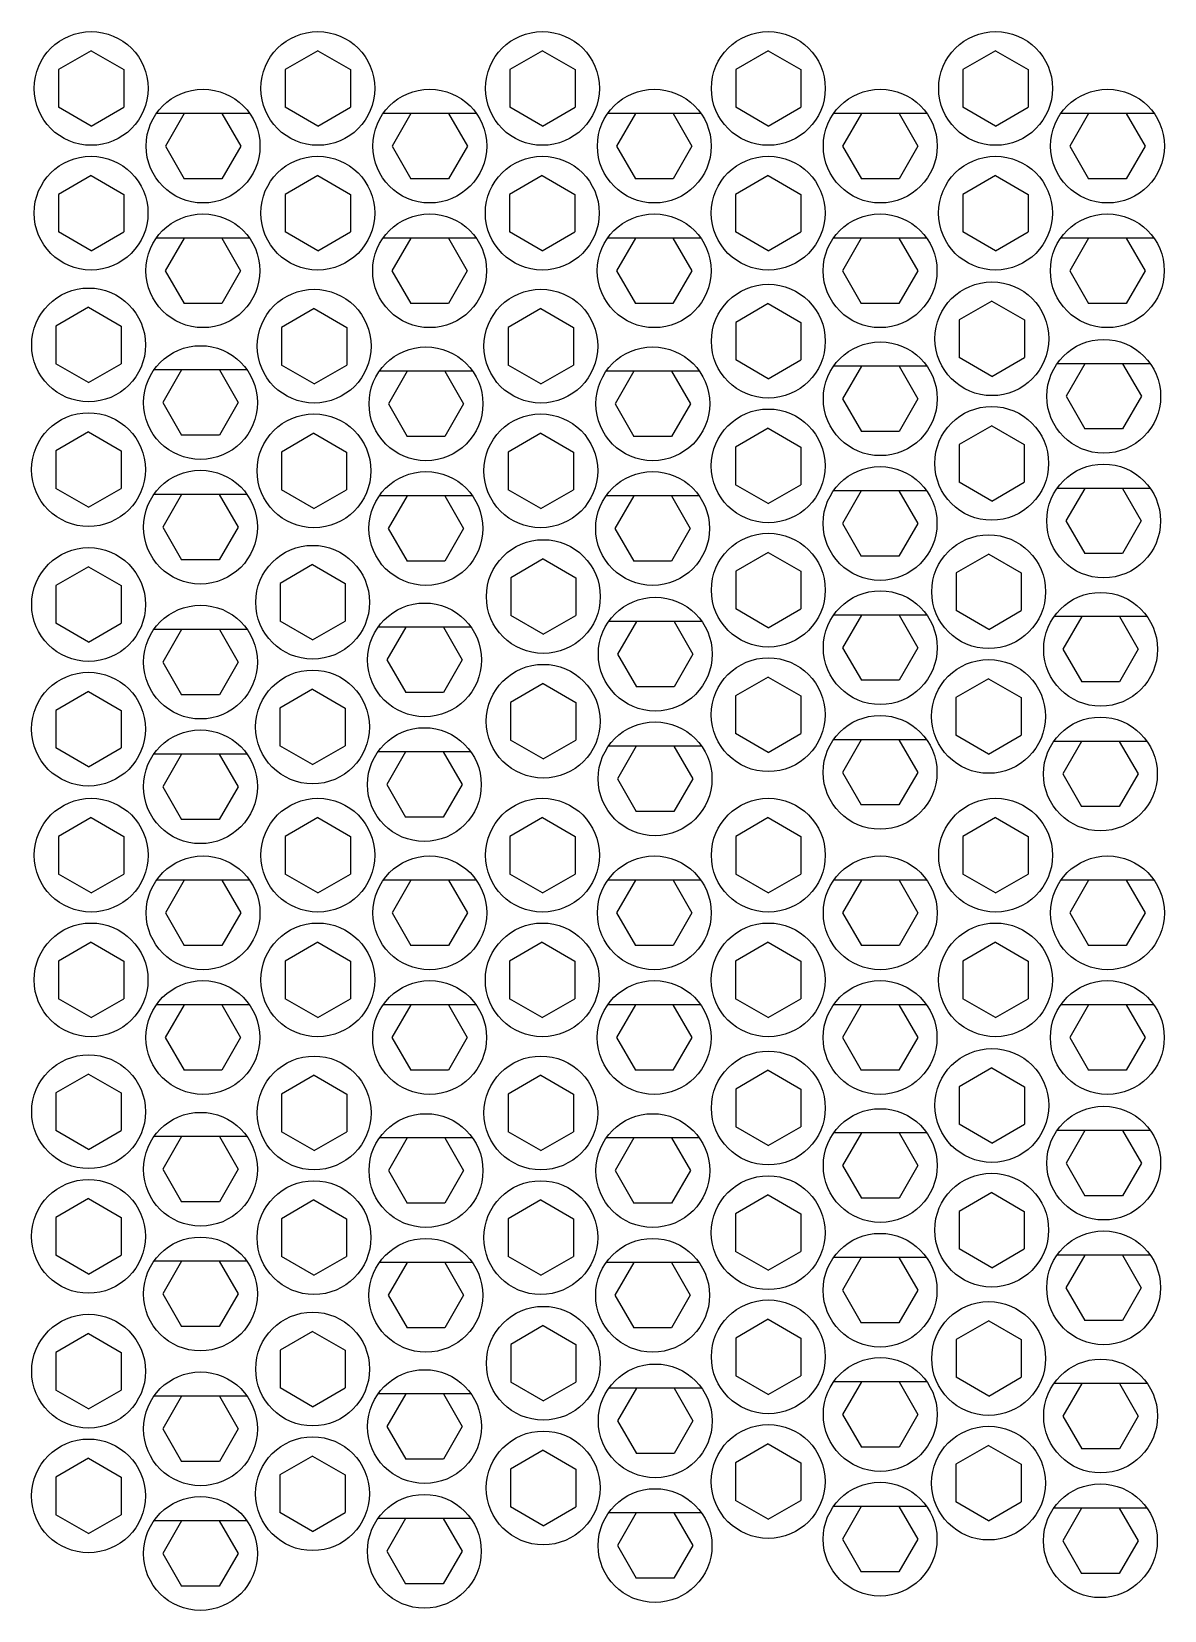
# Model space of a CAD drawing. Header units: inches. Extents: x -74 to 1322, y -431 to 389.
# Drawn here: x 625.2 to 744.7, y -431.5 to -265 of the extents above; entities that cross this region are included whole.
import ezdxf

# ---------------------------------------------------------------- set-up
doc = ezdxf.new("R2010")
doc.units = ezdxf.units.IN
doc.header["$MEASUREMENT"] = 0
doc.layers.add('LAYER01', color=7, linetype='Continuous')

msp = doc.modelspace()

# ---------------------------------------------------------------- linework, layer by layer
at = {"layer": 'LAYER01'}
for p, q in [((631.52, -267.01), (628.08, -269)), ((631.52, -267.01), (634.96, -269)), ((655.42, -267.01), (651.98, -269)), ((655.42, -267.01), (658.86, -269)), ((679.1, -267.01), (675.66, -269)), ((679.1, -267.01), (682.54, -269)), ((702.91, -267.01), (699.47, -269)), ((702.91, -267.01), (706.35, -269)), ((726.87, -267.01), (723.43, -269)), ((726.87, -267.01), (730.31, -269)), ((628.08, -269), (628.08, -272.97)), ((634.96, -269), (634.96, -272.97)), ((651.98, -269), (651.98, -272.97)), ((658.86, -269), (658.86, -272.97)), ((675.66, -269), (675.66, -272.97)), ((682.54, -269), (682.54, -272.97)), ((699.47, -269), (699.47, -272.97)), ((706.35, -269), (706.35, -272.97)), ((723.43, -269), (723.43, -272.97)), ((730.31, -269), (730.31, -272.97)), ((631.52, -274.96), (628.08, -272.97)), ((631.52, -274.96), (634.96, -272.97)), ((655.42, -274.96), (651.98, -272.97)), ((655.42, -274.96), (658.86, -272.97)), ((679.1, -274.96), (675.66, -272.97)), ((679.1, -274.96), (682.54, -272.97)), ((702.91, -274.96), (699.47, -272.97)), ((702.91, -274.96), (706.35, -272.97)), ((726.87, -274.96), (723.43, -272.97)), ((726.87, -274.96), (730.31, -272.97)), ((648.23, -273.62), (638.4, -273.62)), ((641.33, -273.62), (639.35, -277.06)), ((645.3, -273.62), (647.29, -277.06)), ((672.13, -273.62), (662.3, -273.62)), ((665.23, -273.62), (663.24, -277.06)), ((669.2, -273.62), (671.19, -277.06)), ((695.81, -273.62), (685.98, -273.62)), ((688.91, -273.62), (686.92, -277.06)), ((692.88, -273.62), (694.86, -277.06)), ((719.63, -273.62), (709.79, -273.62)), ((712.72, -273.62), (710.74, -277.06)), ((716.7, -273.62), (718.68, -277.06)), ((743.58, -273.62), (733.75, -273.62)), ((736.68, -273.62), (734.7, -277.06)), ((740.65, -273.62), (742.64, -277.06)), ((639.35, -277.06), (641.33, -280.5)), ((647.29, -277.06), (645.3, -280.5)), ((663.24, -277.06), (665.23, -280.5)), ((671.19, -277.06), (669.2, -280.5)), ((686.92, -277.06), (688.91, -280.5)), ((694.86, -277.06), (692.88, -280.5)), ((710.74, -277.06), (712.72, -280.5)), ((718.68, -277.06), (716.7, -280.5)), ((734.7, -277.06), (736.68, -280.5)), ((742.64, -277.06), (740.65, -280.5)), ((631.51, -280.16), (628.07, -282.15)), ((631.51, -280.16), (634.95, -282.15)), ((645.3, -280.5), (641.33, -280.5)), ((655.41, -280.16), (651.97, -282.15)), ((655.41, -280.16), (658.85, -282.15)), ((669.2, -280.5), (665.23, -280.5)), ((679.08, -280.16), (675.64, -282.15)), ((679.08, -280.16), (682.52, -282.15)), ((692.88, -280.5), (688.91, -280.5)), ((702.9, -280.16), (699.46, -282.15)), ((702.9, -280.16), (706.34, -282.15)), ((716.7, -280.5), (712.72, -280.5)), ((726.86, -280.16), (723.42, -282.15)), ((726.86, -280.16), (730.3, -282.15)), ((740.65, -280.5), (736.68, -280.5)), ((628.07, -282.15), (628.07, -286.12)), ((634.95, -282.15), (634.95, -286.12)), ((651.97, -282.15), (651.97, -286.12)), ((658.85, -282.15), (658.85, -286.12)), ((675.64, -282.15), (675.64, -286.12)), ((682.52, -282.15), (682.52, -286.12)), ((699.46, -282.15), (699.46, -286.12)), ((706.34, -282.15), (706.34, -286.12)), ((723.42, -282.15), (723.42, -286.12)), ((730.3, -282.15), (730.3, -286.12)), ((631.51, -288.1), (628.07, -286.12)), ((631.51, -288.1), (634.95, -286.12)), ((655.41, -288.1), (651.97, -286.12)), ((655.41, -288.1), (658.85, -286.12)), ((679.08, -288.1), (675.64, -286.12)), ((679.08, -288.1), (682.52, -286.12)), ((702.9, -288.1), (699.46, -286.12)), ((702.9, -288.1), (706.34, -286.12)), ((726.86, -288.1), (723.42, -286.12)), ((726.86, -288.1), (730.3, -286.12)), ((648.22, -286.77), (638.39, -286.77)), ((641.32, -286.77), (639.33, -290.21)), ((645.29, -286.77), (647.28, -290.21)), ((672.12, -286.77), (662.29, -286.77)), ((665.22, -286.77), (663.23, -290.21)), ((669.19, -286.77), (671.17, -290.21)), ((695.79, -286.77), (685.96, -286.77)), ((688.89, -286.77), (686.9, -290.21)), ((692.86, -286.77), (694.85, -290.21)), ((719.61, -286.77), (709.78, -286.77)), ((712.71, -286.77), (710.72, -290.21)), ((716.68, -286.77), (718.67, -290.21)), ((743.57, -286.77), (733.74, -286.77)), ((736.67, -286.77), (734.68, -290.21)), ((740.64, -286.77), (742.63, -290.21)), ((639.33, -290.21), (641.32, -293.65)), ((647.28, -290.21), (645.29, -293.65)), ((663.23, -290.21), (665.22, -293.65)), ((671.17, -290.21), (669.19, -293.65)), ((686.9, -290.21), (688.89, -293.65)), ((694.85, -290.21), (692.86, -293.65)), ((710.72, -290.21), (712.71, -293.65)), ((718.67, -290.21), (716.68, -293.65)), ((734.68, -290.21), (736.67, -293.65)), ((742.63, -290.21), (740.64, -293.65)), ((631.25, -294.06), (627.81, -296.04)), ((631.25, -294.06), (634.69, -296.04)), ((645.29, -293.65), (641.32, -293.65)), ((655.03, -294.19), (651.59, -296.18)), ((655.03, -294.19), (658.47, -296.18)), ((669.19, -293.65), (665.22, -293.65)), ((678.93, -294.19), (675.49, -296.18)), ((678.93, -294.19), (682.37, -296.18)), ((692.86, -293.65), (688.89, -293.65)), ((702.91, -293.67), (699.47, -295.65)), ((702.91, -293.67), (706.35, -295.65)), ((716.68, -293.65), (712.71, -293.65)), ((726.48, -293.4), (723.04, -295.39)), ((726.48, -293.4), (729.92, -295.39)), ((740.64, -293.65), (736.67, -293.65)), ((627.81, -296.04), (627.81, -300.02)), ((634.69, -296.04), (634.69, -300.02)), ((651.59, -296.18), (651.59, -300.15)), ((658.47, -296.18), (658.47, -300.15)), ((675.49, -296.18), (675.49, -300.15)), ((682.37, -296.18), (682.37, -300.15)), ((699.47, -295.65), (699.47, -299.62)), ((706.35, -295.65), (706.35, -299.62)), ((723.04, -295.39), (723.04, -299.36)), ((729.92, -295.39), (729.92, -299.36)), ((702.91, -301.61), (699.47, -299.62)), ((702.91, -301.61), (706.35, -299.62)), ((726.48, -301.35), (723.04, -299.36)), ((726.48, -301.35), (729.92, -299.36)), ((631.25, -302), (627.81, -300.02)), ((631.25, -302), (634.69, -300.02)), ((647.97, -300.67), (638.13, -300.67)), ((641.06, -300.67), (639.08, -304.11)), ((645.04, -300.67), (647.02, -304.11)), ((655.03, -302.14), (651.59, -300.15)), ((655.03, -302.14), (658.47, -300.15)), ((671.74, -300.8), (661.91, -300.8)), ((664.84, -300.8), (662.85, -304.24)), ((668.81, -300.8), (670.79, -304.24)), ((678.93, -302.14), (675.49, -300.15)), ((678.93, -302.14), (682.37, -300.15)), ((695.64, -300.8), (685.81, -300.8)), ((688.74, -300.8), (686.75, -304.24)), ((692.71, -300.8), (694.7, -304.24)), ((719.63, -300.27), (709.79, -300.27)), ((712.72, -300.27), (710.74, -303.71)), ((716.7, -300.27), (718.68, -303.71)), ((743.19, -300.01), (733.36, -300.01)), ((736.29, -300.01), (734.3, -303.45)), ((740.26, -300.01), (742.25, -303.45)), ((639.08, -304.11), (641.06, -307.55)), ((647.02, -304.11), (645.04, -307.55)), ((662.85, -304.24), (664.84, -307.68)), ((670.79, -304.24), (668.81, -307.68)), ((686.75, -304.24), (688.74, -307.68)), ((694.7, -304.24), (692.71, -307.68)), ((710.74, -303.71), (712.72, -307.15)), ((718.68, -303.71), (716.7, -307.15)), ((734.3, -303.45), (736.29, -306.89)), ((742.25, -303.45), (740.26, -306.89)), ((631.24, -307.21), (627.8, -309.19)), ((631.24, -307.21), (634.68, -309.19)), ((645.04, -307.55), (641.06, -307.55)), ((655.01, -307.34), (651.57, -309.33)), ((655.01, -307.34), (658.45, -309.33)), ((668.81, -307.68), (664.84, -307.68)), ((678.92, -307.34), (675.48, -309.33)), ((678.92, -307.34), (682.36, -309.33)), ((692.71, -307.68), (688.74, -307.68)), ((702.9, -306.82), (699.46, -308.8)), ((702.9, -306.82), (706.34, -308.8)), ((716.7, -307.15), (712.72, -307.15)), ((726.46, -306.55), (723.02, -308.54)), ((726.46, -306.55), (729.9, -308.54)), ((740.26, -306.89), (736.29, -306.89)), ((627.8, -309.19), (627.8, -313.17)), ((634.68, -309.19), (634.68, -313.17)), ((651.57, -309.33), (651.57, -313.3)), ((658.45, -309.33), (658.45, -313.3)), ((675.48, -309.33), (675.48, -313.3)), ((682.36, -309.33), (682.36, -313.3)), ((699.46, -308.8), (699.46, -312.77)), ((706.34, -308.8), (706.34, -312.77)), ((723.02, -308.54), (723.02, -312.51)), ((729.9, -308.54), (729.9, -312.51)), ((702.9, -314.76), (699.46, -312.77)), ((702.9, -314.76), (706.34, -312.77)), ((726.46, -314.5), (723.02, -312.51)), ((726.46, -314.5), (729.9, -312.51)), ((631.24, -315.15), (627.8, -313.17)), ((631.24, -315.15), (634.68, -313.17)), ((647.95, -313.81), (638.12, -313.81)), ((641.05, -313.81), (639.06, -317.25)), ((645.02, -313.81), (647.01, -317.25)), ((655.01, -315.28), (651.57, -313.3)), ((655.01, -315.28), (658.45, -313.3)), ((671.72, -313.95), (661.89, -313.95)), ((664.82, -313.95), (662.84, -317.39)), ((668.79, -313.95), (670.78, -317.39)), ((678.92, -315.28), (675.48, -313.3)), ((678.92, -315.28), (682.36, -313.3)), ((695.63, -313.95), (685.8, -313.95)), ((688.73, -313.95), (686.74, -317.39)), ((692.7, -313.95), (694.68, -317.39)), ((719.61, -313.42), (709.78, -313.42)), ((712.71, -313.42), (710.72, -316.86)), ((716.68, -313.42), (718.67, -316.86)), ((743.17, -313.16), (733.34, -313.16)), ((736.27, -313.16), (734.29, -316.6)), ((740.25, -313.16), (742.23, -316.6)), ((639.06, -317.25), (641.05, -320.69)), ((647.01, -317.25), (645.02, -320.69)), ((662.84, -317.39), (664.82, -320.83)), ((670.78, -317.39), (668.79, -320.83)), ((686.74, -317.39), (688.73, -320.83)), ((694.68, -317.39), (692.7, -320.83)), ((710.72, -316.86), (712.71, -320.3)), ((718.67, -316.86), (716.68, -320.3)), ((734.29, -316.6), (736.27, -320.04)), ((742.23, -316.6), (740.25, -320.04)), ((645.02, -320.69), (641.05, -320.69)), ((654.87, -321.2), (651.43, -323.18)), ((654.87, -321.2), (658.31, -323.18)), ((668.79, -320.83), (664.82, -320.83)), ((679.19, -320.59), (675.75, -322.58)), ((679.19, -320.59), (682.63, -322.58)), ((692.7, -320.83), (688.73, -320.83)), ((702.91, -319.91), (699.47, -321.9)), ((702.91, -319.91), (706.35, -321.9)), ((716.68, -320.3), (712.71, -320.3)), ((726.14, -320.09), (722.7, -322.07)), ((726.14, -320.09), (729.58, -322.07)), ((740.25, -320.04), (736.27, -320.04)), ((631.25, -321.43), (627.81, -323.42)), ((631.25, -321.43), (634.69, -323.42)), ((675.75, -322.58), (675.75, -326.55)), ((682.63, -322.58), (682.63, -326.55)), ((699.47, -321.9), (699.47, -325.87)), ((706.35, -321.9), (706.35, -325.87)), ((722.7, -322.07), (722.7, -326.04)), ((729.58, -322.07), (729.58, -326.04)), ((627.81, -323.42), (627.81, -327.39)), ((634.69, -323.42), (634.69, -327.39)), ((651.43, -323.18), (651.43, -327.16)), ((658.31, -323.18), (658.31, -327.16)), ((702.91, -327.86), (699.47, -325.87)), ((702.91, -327.86), (706.35, -325.87)), ((726.14, -328.03), (722.7, -326.04)), ((726.14, -328.03), (729.58, -326.04)), ((631.25, -329.38), (627.81, -327.39)), ((631.25, -329.38), (634.69, -327.39)), ((654.87, -329.14), (651.43, -327.16)), ((654.87, -329.14), (658.31, -327.16)), ((671.58, -327.81), (661.75, -327.81)), ((664.68, -327.81), (662.7, -331.25)), ((668.65, -327.81), (670.64, -331.25)), ((679.19, -328.54), (675.75, -326.55)), ((679.19, -328.54), (682.63, -326.55)), ((695.9, -327.2), (686.07, -327.2)), ((689, -327.2), (687.01, -330.64)), ((692.97, -327.2), (694.96, -330.64)), ((719.63, -326.52), (709.79, -326.52)), ((712.72, -326.52), (710.74, -329.96)), ((716.7, -326.52), (718.68, -329.96)), ((742.85, -326.69), (733.02, -326.69)), ((735.95, -326.69), (733.96, -330.13)), ((739.92, -326.69), (741.91, -330.13)), ((647.97, -328.04), (638.13, -328.04)), ((641.06, -328.04), (639.08, -331.48)), ((645.04, -328.04), (647.02, -331.48)), ((662.7, -331.25), (664.68, -334.69)), ((670.64, -331.25), (668.65, -334.69)), ((687.01, -330.64), (689, -334.08)), ((694.96, -330.64), (692.97, -334.08)), ((710.74, -329.96), (712.72, -333.4)), ((718.68, -329.96), (716.7, -333.4)), ((733.96, -330.13), (735.95, -333.57)), ((741.91, -330.13), (739.92, -333.57)), ((639.08, -331.48), (641.06, -334.92)), ((647.02, -331.48), (645.04, -334.92)), ((631.24, -334.58), (627.8, -336.57)), ((631.24, -334.58), (634.68, -336.57)), ((654.86, -334.35), (651.42, -336.33)), ((654.86, -334.35), (658.3, -336.33)), ((668.65, -334.69), (664.68, -334.69)), ((679.18, -333.74), (675.74, -335.73)), ((679.18, -333.74), (682.62, -335.73)), ((692.97, -334.08), (689, -334.08)), ((702.9, -333.06), (699.46, -335.05)), ((702.9, -333.06), (706.34, -335.05)), ((716.7, -333.4), (712.72, -333.4)), ((726.13, -333.23), (722.69, -335.22)), ((726.13, -333.23), (729.57, -335.22)), ((739.92, -333.57), (735.95, -333.57)), ((645.04, -334.92), (641.06, -334.92)), ((651.42, -336.33), (651.42, -340.31)), ((658.3, -336.33), (658.3, -340.31)), ((675.74, -335.73), (675.74, -339.7)), ((682.62, -335.73), (682.62, -339.7)), ((699.46, -335.05), (699.46, -339.02)), ((706.34, -335.05), (706.34, -339.02)), ((722.69, -335.22), (722.69, -339.19)), ((729.57, -335.22), (729.57, -339.19)), ((627.8, -336.57), (627.8, -340.54)), ((634.68, -336.57), (634.68, -340.54)), ((702.9, -341.01), (699.46, -339.02)), ((702.9, -341.01), (706.34, -339.02)), ((719.61, -339.67), (709.78, -339.67)), ((712.71, -339.67), (710.72, -343.11)), ((716.68, -339.67), (718.67, -343.11)), ((726.13, -341.18), (722.69, -339.19)), ((726.13, -341.18), (729.57, -339.19)), ((631.24, -342.53), (627.8, -340.54)), ((631.24, -342.53), (634.68, -340.54)), ((647.95, -341.19), (638.12, -341.19)), ((641.05, -341.19), (639.06, -344.63)), ((645.02, -341.19), (647.01, -344.63)), ((654.86, -342.29), (651.42, -340.31)), ((654.86, -342.29), (658.3, -340.31)), ((671.57, -340.96), (661.74, -340.96)), ((664.67, -340.96), (662.68, -344.4)), ((668.64, -340.96), (670.63, -344.4)), ((679.18, -341.69), (675.74, -339.7)), ((679.18, -341.69), (682.62, -339.7)), ((695.89, -340.35), (686.05, -340.35)), ((688.98, -340.35), (687, -343.79)), ((692.96, -340.35), (694.94, -343.79)), ((742.84, -339.84), (733, -339.84)), ((735.93, -339.84), (733.95, -343.28)), ((739.91, -339.84), (741.89, -343.28)), ((639.06, -344.63), (641.05, -348.07)), ((647.01, -344.63), (645.02, -348.07)), ((662.68, -344.4), (664.67, -347.84)), ((670.63, -344.4), (668.64, -347.84)), ((687, -343.79), (688.98, -347.23)), ((694.94, -343.79), (692.96, -347.23)), ((710.72, -343.11), (712.71, -346.55)), ((718.67, -343.11), (716.68, -346.55)), ((733.95, -343.28), (735.93, -346.72)), ((741.89, -343.28), (739.91, -346.72)), ((631.52, -347.88), (628.08, -349.86)), ((631.52, -347.88), (634.96, -349.86)), ((655.42, -347.88), (651.98, -349.86)), ((655.42, -347.88), (658.86, -349.86)), ((668.64, -347.84), (664.67, -347.84)), ((679.1, -347.88), (675.66, -349.86)), ((679.1, -347.88), (682.54, -349.86)), ((692.96, -347.23), (688.98, -347.23)), ((702.91, -347.88), (699.47, -349.86)), ((702.91, -347.88), (706.35, -349.86)), ((716.68, -346.55), (712.71, -346.55)), ((726.87, -347.88), (723.43, -349.86)), ((726.87, -347.88), (730.31, -349.86)), ((739.91, -346.72), (735.93, -346.72)), ((645.02, -348.07), (641.05, -348.07)), ((628.08, -349.86), (628.08, -353.84)), ((634.96, -349.86), (634.96, -353.84)), ((651.98, -349.86), (651.98, -353.84)), ((658.86, -349.86), (658.86, -353.84)), ((675.66, -349.86), (675.66, -353.84)), ((682.54, -349.86), (682.54, -353.84)), ((699.47, -349.86), (699.47, -353.84)), ((706.35, -349.86), (706.35, -353.84)), ((723.43, -349.86), (723.43, -353.84)), ((730.31, -349.86), (730.31, -353.84)), ((631.52, -355.82), (628.08, -353.84)), ((631.52, -355.82), (634.96, -353.84)), ((648.23, -354.49), (638.4, -354.49)), ((641.33, -354.49), (639.35, -357.93)), ((645.3, -354.49), (647.29, -357.93)), ((655.42, -355.82), (651.98, -353.84)), ((655.42, -355.82), (658.86, -353.84)), ((672.13, -354.49), (662.3, -354.49)), ((665.23, -354.49), (663.24, -357.93)), ((669.2, -354.49), (671.19, -357.93)), ((679.1, -355.82), (675.66, -353.84)), ((679.1, -355.82), (682.54, -353.84)), ((695.81, -354.49), (685.98, -354.49)), ((688.91, -354.49), (686.92, -357.93)), ((692.88, -354.49), (694.86, -357.93)), ((702.91, -355.82), (699.47, -353.84)), ((702.91, -355.82), (706.35, -353.84)), ((719.63, -354.49), (709.79, -354.49)), ((712.72, -354.49), (710.74, -357.93)), ((716.7, -354.49), (718.68, -357.93)), ((726.87, -355.82), (723.43, -353.84)), ((726.87, -355.82), (730.31, -353.84)), ((743.58, -354.49), (733.75, -354.49)), ((736.68, -354.49), (734.7, -357.93)), ((740.65, -354.49), (742.64, -357.93)), ((639.35, -357.93), (641.33, -361.37)), ((647.29, -357.93), (645.3, -361.37)), ((663.24, -357.93), (665.23, -361.37)), ((671.19, -357.93), (669.2, -361.37)), ((686.92, -357.93), (688.91, -361.37)), ((694.86, -357.93), (692.88, -361.37)), ((710.74, -357.93), (712.72, -361.37)), ((718.68, -357.93), (716.7, -361.37)), ((734.7, -357.93), (736.68, -361.37)), ((742.64, -357.93), (740.65, -361.37)), ((631.51, -361.03), (628.07, -363.01)), ((631.51, -361.03), (634.95, -363.01)), ((655.41, -361.03), (651.97, -363.01)), ((655.41, -361.03), (658.85, -363.01)), ((679.08, -361.03), (675.64, -363.01)), ((679.08, -361.03), (682.52, -363.01)), ((702.9, -361.03), (699.46, -363.01)), ((702.9, -361.03), (706.34, -363.01)), ((726.86, -361.03), (723.42, -363.01)), ((726.86, -361.03), (730.3, -363.01)), ((645.3, -361.37), (641.33, -361.37)), ((669.2, -361.37), (665.23, -361.37)), ((692.88, -361.37), (688.91, -361.37)), ((716.7, -361.37), (712.72, -361.37)), ((740.65, -361.37), (736.68, -361.37)), ((628.07, -363.01), (628.07, -366.99)), ((634.95, -363.01), (634.95, -366.99)), ((651.97, -363.01), (651.97, -366.99)), ((658.85, -363.01), (658.85, -366.99)), ((675.64, -363.01), (675.64, -366.99)), ((682.52, -363.01), (682.52, -366.99)), ((699.46, -363.01), (699.46, -366.99)), ((706.34, -363.01), (706.34, -366.99)), ((723.42, -363.01), (723.42, -366.99)), ((730.3, -363.01), (730.3, -366.99)), ((631.51, -368.97), (628.07, -366.99)), ((631.51, -368.97), (634.95, -366.99)), ((648.22, -367.64), (638.39, -367.64)), ((641.32, -367.64), (639.33, -371.08)), ((645.29, -367.64), (647.28, -371.08)), ((655.41, -368.97), (651.97, -366.99)), ((655.41, -368.97), (658.85, -366.99)), ((672.12, -367.64), (662.29, -367.64)), ((665.22, -367.64), (663.23, -371.08)), ((669.19, -367.64), (671.17, -371.08)), ((679.08, -368.97), (675.64, -366.99)), ((679.08, -368.97), (682.52, -366.99)), ((695.79, -367.64), (685.96, -367.64)), ((688.89, -367.64), (686.9, -371.08)), ((692.86, -367.64), (694.85, -371.08)), ((702.9, -368.97), (699.46, -366.99)), ((702.9, -368.97), (706.34, -366.99)), ((719.61, -367.64), (709.78, -367.64)), ((712.71, -367.64), (710.72, -371.08)), ((716.68, -367.64), (718.67, -371.08)), ((726.86, -368.97), (723.42, -366.99)), ((726.86, -368.97), (730.3, -366.99)), ((743.57, -367.64), (733.74, -367.64)), ((736.67, -367.64), (734.68, -371.08)), ((740.64, -367.64), (742.63, -371.08)), ((639.33, -371.08), (641.32, -374.52)), ((647.28, -371.08), (645.29, -374.52)), ((663.23, -371.08), (665.22, -374.52)), ((671.17, -371.08), (669.19, -374.52)), ((686.9, -371.08), (688.89, -374.52)), ((694.85, -371.08), (692.86, -374.52)), ((710.72, -371.08), (712.71, -374.52)), ((718.67, -371.08), (716.68, -374.52)), ((734.68, -371.08), (736.67, -374.52)), ((742.63, -371.08), (740.64, -374.52)), ((645.29, -374.52), (641.32, -374.52)), ((669.19, -374.52), (665.22, -374.52)), ((692.86, -374.52), (688.89, -374.52)), ((702.91, -374.53), (699.47, -376.52)), ((702.91, -374.53), (706.35, -376.52)), ((716.68, -374.52), (712.71, -374.52)), ((726.48, -374.27), (723.04, -376.26)), ((726.48, -374.27), (729.92, -376.26)), ((740.64, -374.52), (736.67, -374.52)), ((631.25, -374.93), (627.81, -376.91)), ((631.25, -374.93), (634.69, -376.91)), ((655.03, -375.06), (651.59, -377.05)), ((655.03, -375.06), (658.47, -377.05)), ((678.93, -375.06), (675.49, -377.05)), ((678.93, -375.06), (682.37, -377.05)), ((723.04, -376.26), (723.04, -380.23)), ((729.92, -376.26), (729.92, -380.23)), ((627.81, -376.91), (627.81, -380.88)), ((634.69, -376.91), (634.69, -380.88)), ((651.59, -377.05), (651.59, -381.02)), ((658.47, -377.05), (658.47, -381.02)), ((675.49, -377.05), (675.49, -381.02)), ((682.37, -377.05), (682.37, -381.02)), ((699.47, -376.52), (699.47, -380.49)), ((706.35, -376.52), (706.35, -380.49)), ((631.25, -382.87), (627.81, -380.88)), ((631.25, -382.87), (634.69, -380.88)), ((655.03, -383), (651.59, -381.02)), ((655.03, -383), (658.47, -381.02)), ((678.93, -383), (675.49, -381.02)), ((678.93, -383), (682.37, -381.02)), ((702.91, -382.48), (699.47, -380.49)), ((702.91, -382.48), (706.35, -380.49)), ((719.63, -381.14), (709.79, -381.14)), ((712.72, -381.14), (710.74, -384.58)), ((716.7, -381.14), (718.68, -384.58)), ((726.48, -382.22), (723.04, -380.23)), ((726.48, -382.22), (729.92, -380.23)), ((743.19, -380.88), (733.36, -380.88)), ((736.29, -380.88), (734.3, -384.32)), ((740.26, -380.88), (742.25, -384.32)), ((647.97, -381.53), (638.13, -381.53)), ((641.06, -381.53), (639.08, -384.97)), ((645.04, -381.53), (647.02, -384.97)), ((671.74, -381.67), (661.91, -381.67)), ((664.84, -381.67), (662.85, -385.11)), ((668.81, -381.67), (670.79, -385.11)), ((695.64, -381.67), (685.81, -381.67)), ((688.74, -381.67), (686.75, -385.11)), ((692.71, -381.67), (694.7, -385.11)), ((710.74, -384.58), (712.72, -388.02)), ((718.68, -384.58), (716.7, -388.02)), ((734.3, -384.32), (736.29, -387.76)), ((742.25, -384.32), (740.26, -387.76)), ((639.08, -384.97), (641.06, -388.41)), ((647.02, -384.97), (645.04, -388.41)), ((662.85, -385.11), (664.84, -388.55)), ((670.79, -385.11), (668.81, -388.55)), ((686.75, -385.11), (688.74, -388.55)), ((694.7, -385.11), (692.71, -388.55)), ((702.9, -387.68), (699.46, -389.67)), ((702.9, -387.68), (706.34, -389.67)), ((726.46, -387.42), (723.02, -389.41)), ((726.46, -387.42), (729.9, -389.41)), ((740.26, -387.76), (736.29, -387.76)), ((631.24, -388.07), (627.8, -390.06)), ((631.24, -388.07), (634.68, -390.06)), ((645.04, -388.41), (641.06, -388.41)), ((655.01, -388.21), (651.57, -390.19)), ((655.01, -388.21), (658.45, -390.19)), ((668.81, -388.55), (664.84, -388.55)), ((678.92, -388.21), (675.48, -390.19)), ((678.92, -388.21), (682.36, -390.19)), ((692.71, -388.55), (688.74, -388.55)), ((716.7, -388.02), (712.72, -388.02)), ((723.02, -389.41), (723.02, -393.38)), ((729.9, -389.41), (729.9, -393.38)), ((627.8, -390.06), (627.8, -394.03)), ((634.68, -390.06), (634.68, -394.03)), ((651.57, -390.19), (651.57, -394.17)), ((658.45, -390.19), (658.45, -394.17)), ((675.48, -390.19), (675.48, -394.17)), ((682.36, -390.19), (682.36, -394.17)), ((699.46, -389.67), (699.46, -393.64)), ((706.34, -389.67), (706.34, -393.64)), ((631.24, -396.02), (627.8, -394.03)), ((631.24, -396.02), (634.68, -394.03)), ((655.01, -396.15), (651.57, -394.17)), ((655.01, -396.15), (658.45, -394.17)), ((678.92, -396.15), (675.48, -394.17)), ((678.92, -396.15), (682.36, -394.17)), ((702.9, -395.63), (699.46, -393.64)), ((702.9, -395.63), (706.34, -393.64)), ((719.61, -394.29), (709.78, -394.29)), ((712.71, -394.29), (710.72, -397.73)), ((716.68, -394.29), (718.67, -397.73)), ((726.46, -395.36), (723.02, -393.38)), ((726.46, -395.36), (729.9, -393.38)), ((743.17, -394.03), (733.34, -394.03)), ((736.27, -394.03), (734.29, -397.47)), ((740.25, -394.03), (742.23, -397.47)), ((647.95, -394.68), (638.12, -394.68)), ((641.05, -394.68), (639.06, -398.12)), ((645.02, -394.68), (647.01, -398.12)), ((671.72, -394.82), (661.89, -394.82)), ((664.82, -394.82), (662.84, -398.26)), ((668.79, -394.82), (670.78, -398.26)), ((695.63, -394.82), (685.8, -394.82)), ((688.73, -394.82), (686.74, -398.26)), ((692.7, -394.82), (694.68, -398.26)), ((710.72, -397.73), (712.71, -401.17)), ((718.67, -397.73), (716.68, -401.17)), ((734.29, -397.47), (736.27, -400.91)), ((742.23, -397.47), (740.25, -400.91)), ((639.06, -398.12), (641.05, -401.56)), ((647.01, -398.12), (645.02, -401.56)), ((662.84, -398.26), (664.82, -401.7)), ((670.78, -398.26), (668.79, -401.7)), ((686.74, -398.26), (688.73, -401.7)), ((694.68, -398.26), (692.7, -401.7)), ((702.91, -400.78), (699.47, -402.77)), ((702.91, -400.78), (706.35, -402.77)), ((716.68, -401.17), (712.71, -401.17)), ((726.14, -400.95), (722.7, -402.94)), ((726.14, -400.95), (729.58, -402.94)), ((740.25, -400.91), (736.27, -400.91)), ((631.25, -402.3), (627.81, -404.29)), ((631.25, -402.3), (634.69, -404.29)), ((645.02, -401.56), (641.05, -401.56)), ((654.87, -402.07), (651.43, -404.05)), ((654.87, -402.07), (658.31, -404.05)), ((668.79, -401.7), (664.82, -401.7)), ((679.19, -401.46), (675.75, -403.45)), ((679.19, -401.46), (682.63, -403.45)), ((692.7, -401.7), (688.73, -401.7)), ((699.47, -402.77), (699.47, -406.74)), ((706.35, -402.77), (706.35, -406.74)), ((722.7, -402.94), (722.7, -406.91)), ((729.58, -402.94), (729.58, -406.91)), ((627.81, -404.29), (627.81, -408.26)), ((634.69, -404.29), (634.69, -408.26)), ((651.43, -404.05), (651.43, -408.02)), ((658.31, -404.05), (658.31, -408.02)), ((675.75, -403.45), (675.75, -407.42)), ((682.63, -403.45), (682.63, -407.42)), ((679.19, -409.41), (675.75, -407.42)), ((679.19, -409.41), (682.63, -407.42)), ((702.91, -408.73), (699.47, -406.74)), ((702.91, -408.73), (706.35, -406.74)), ((719.63, -407.39), (709.79, -407.39)), ((712.72, -407.39), (710.74, -410.83)), ((716.7, -407.39), (718.68, -410.83)), ((726.14, -408.9), (722.7, -406.91)), ((726.14, -408.9), (729.58, -406.91)), ((742.85, -407.56), (733.02, -407.56)), ((735.95, -407.56), (733.96, -411)), ((739.92, -407.56), (741.91, -411)), ((631.25, -410.25), (627.81, -408.26)), ((631.25, -410.25), (634.69, -408.26)), ((647.97, -408.91), (638.13, -408.91)), ((641.06, -408.91), (639.08, -412.35)), ((645.04, -408.91), (647.02, -412.35)), ((654.87, -410.01), (651.43, -408.02)), ((654.87, -410.01), (658.31, -408.02)), ((671.58, -408.67), (661.75, -408.67)), ((664.68, -408.67), (662.7, -412.11)), ((668.65, -408.67), (670.64, -412.11)), ((695.9, -408.07), (686.07, -408.07)), ((689, -408.07), (687.01, -411.51)), ((692.97, -408.07), (694.96, -411.51)), ((710.74, -410.83), (712.72, -414.27)), ((718.68, -410.83), (716.7, -414.27)), ((733.96, -411), (735.95, -414.44)), ((741.91, -411), (739.92, -414.44)), ((639.08, -412.35), (641.06, -415.79)), ((647.02, -412.35), (645.04, -415.79)), ((662.7, -412.11), (664.68, -415.55)), ((670.64, -412.11), (668.65, -415.55)), ((687.01, -411.51), (689, -414.95)), ((694.96, -411.51), (692.97, -414.95)), ((679.18, -414.61), (675.74, -416.6)), ((679.18, -414.61), (682.62, -416.6)), ((702.9, -413.93), (699.46, -415.92)), ((702.9, -413.93), (706.34, -415.92)), ((716.7, -414.27), (712.72, -414.27)), ((726.13, -414.1), (722.69, -416.09)), ((726.13, -414.1), (729.57, -416.09)), ((739.92, -414.44), (735.95, -414.44)), ((631.24, -415.45), (627.8, -417.44)), ((631.24, -415.45), (634.68, -417.44)), ((645.04, -415.79), (641.06, -415.79)), ((654.86, -415.22), (651.42, -417.2)), ((654.86, -415.22), (658.3, -417.2)), ((668.65, -415.55), (664.68, -415.55)), ((692.97, -414.95), (689, -414.95)), ((699.46, -415.92), (699.46, -419.89)), ((706.34, -415.92), (706.34, -419.89)), ((722.69, -416.09), (722.69, -420.06)), ((729.57, -416.09), (729.57, -420.06)), ((627.8, -417.44), (627.8, -421.41)), ((634.68, -417.44), (634.68, -421.41)), ((651.42, -417.2), (651.42, -421.17)), ((658.3, -417.2), (658.3, -421.17)), ((675.74, -416.6), (675.74, -420.57)), ((682.62, -416.6), (682.62, -420.57)), ((654.86, -423.16), (651.42, -421.17)), ((654.86, -423.16), (658.3, -421.17)), ((679.18, -422.56), (675.74, -420.57)), ((679.18, -422.56), (682.62, -420.57)), ((695.89, -421.22), (686.05, -421.22)), ((688.98, -421.22), (687, -424.66)), ((692.96, -421.22), (694.94, -424.66)), ((702.9, -421.87), (699.46, -419.89)), ((702.9, -421.87), (706.34, -419.89)), ((719.61, -420.54), (709.78, -420.54)), ((712.71, -420.54), (710.72, -423.98)), ((716.68, -420.54), (718.67, -423.98)), ((726.13, -422.05), (722.69, -420.06)), ((726.13, -422.05), (729.57, -420.06)), ((742.84, -420.71), (733, -420.71)), ((735.93, -420.71), (733.95, -424.15)), ((739.91, -420.71), (741.89, -424.15)), ((631.24, -423.39), (627.8, -421.41)), ((631.24, -423.39), (634.68, -421.41)), ((647.95, -422.06), (638.12, -422.06)), ((641.05, -422.06), (639.06, -425.5)), ((645.02, -422.06), (647.01, -425.5)), ((671.57, -421.82), (661.74, -421.82)), ((664.67, -421.82), (662.68, -425.26)), ((668.64, -421.82), (670.63, -425.26)), ((710.72, -423.98), (712.71, -427.42)), ((718.67, -423.98), (716.68, -427.42)), ((733.95, -424.15), (735.93, -427.59)), ((741.89, -424.15), (739.91, -427.59)), ((639.06, -425.5), (641.05, -428.94)), ((647.01, -425.5), (645.02, -428.94)), ((662.68, -425.26), (664.67, -428.7)), ((670.63, -425.26), (668.64, -428.7)), ((687, -424.66), (688.98, -428.1)), ((694.94, -424.66), (692.96, -428.1)), ((716.68, -427.42), (712.71, -427.42)), ((739.91, -427.59), (735.93, -427.59)), ((645.02, -428.94), (641.05, -428.94)), ((668.64, -428.7), (664.67, -428.7)), ((692.96, -428.1), (688.98, -428.1))]:
    msp.add_line(p, q, dxfattribs=at)
for centre in [(631.52, -270.98), (655.42, -270.98), (679.1, -270.98), (702.91, -270.98), (726.87, -270.98), (643.32, -277.06), (667.22, -277.06), (690.89, -277.06), (714.71, -277.06), (738.67, -277.06), (631.51, -284.13), (655.41, -284.13), (679.08, -284.13), (702.9, -284.13), (726.86, -284.13), (643.3, -290.21), (667.2, -290.21), (690.88, -290.21), (714.69, -290.21), (738.65, -290.21), (726.48, -297.38), (631.25, -298.03), (655.03, -298.16), (678.93, -298.16), (702.91, -297.64), (714.71, -303.71), (738.27, -303.45), (643.05, -304.11), (666.82, -304.24), (690.73, -304.24), (726.46, -310.52), (631.24, -311.18), (655.01, -311.31), (678.92, -311.31), (702.9, -310.79), (643.04, -317.25), (714.69, -316.86), (738.26, -316.6), (666.81, -317.39), (690.71, -317.39), (702.91, -323.89), (631.25, -325.41), (654.87, -325.17), (679.19, -324.57), (726.14, -324.06), (690.99, -330.64), (714.71, -329.96), (737.94, -330.13), (643.05, -331.48), (666.67, -331.25), (702.9, -337.03), (726.13, -337.21), (631.24, -338.55), (654.86, -338.32), (679.18, -337.72), (690.97, -343.79), (714.69, -343.11), (737.92, -343.28), (643.04, -344.63), (666.65, -344.4), (631.52, -351.85), (655.42, -351.85), (679.1, -351.85), (702.91, -351.85), (726.87, -351.85), (643.32, -357.93), (667.22, -357.93), (690.89, -357.93), (714.71, -357.93), (738.67, -357.93), (631.51, -365), (655.41, -365), (679.08, -365), (702.9, -365), (726.86, -365), (643.3, -371.08), (667.2, -371.08), (690.88, -371.08), (714.69, -371.08), (738.65, -371.08), (631.25, -378.9), (702.91, -378.51), (726.48, -378.24), (655.03, -379.03), (678.93, -379.03), (643.05, -384.97), (666.82, -385.11), (690.73, -385.11), (714.71, -384.58), (738.27, -384.32), (631.24, -392.05), (655.01, -392.18), (678.92, -392.18), (702.9, -391.66), (726.46, -391.39), (643.04, -398.12), (666.81, -398.26), (690.71, -398.26), (714.69, -397.73), (738.26, -397.47), (679.19, -405.43), (702.91, -404.75), (726.14, -404.93), (631.25, -406.27), (654.87, -406.04), (666.67, -412.11), (690.99, -411.51), (714.71, -410.83), (737.94, -411), (643.05, -412.35), (679.18, -418.58), (702.9, -417.9), (726.13, -418.07), (631.24, -419.42), (654.86, -419.19), (643.04, -425.5), (666.65, -425.26), (690.97, -424.66), (714.69, -423.98), (737.92, -424.15)]:
    msp.add_circle(centre, 6, dxfattribs=at)

doc.saveas('drawing.dxf')
